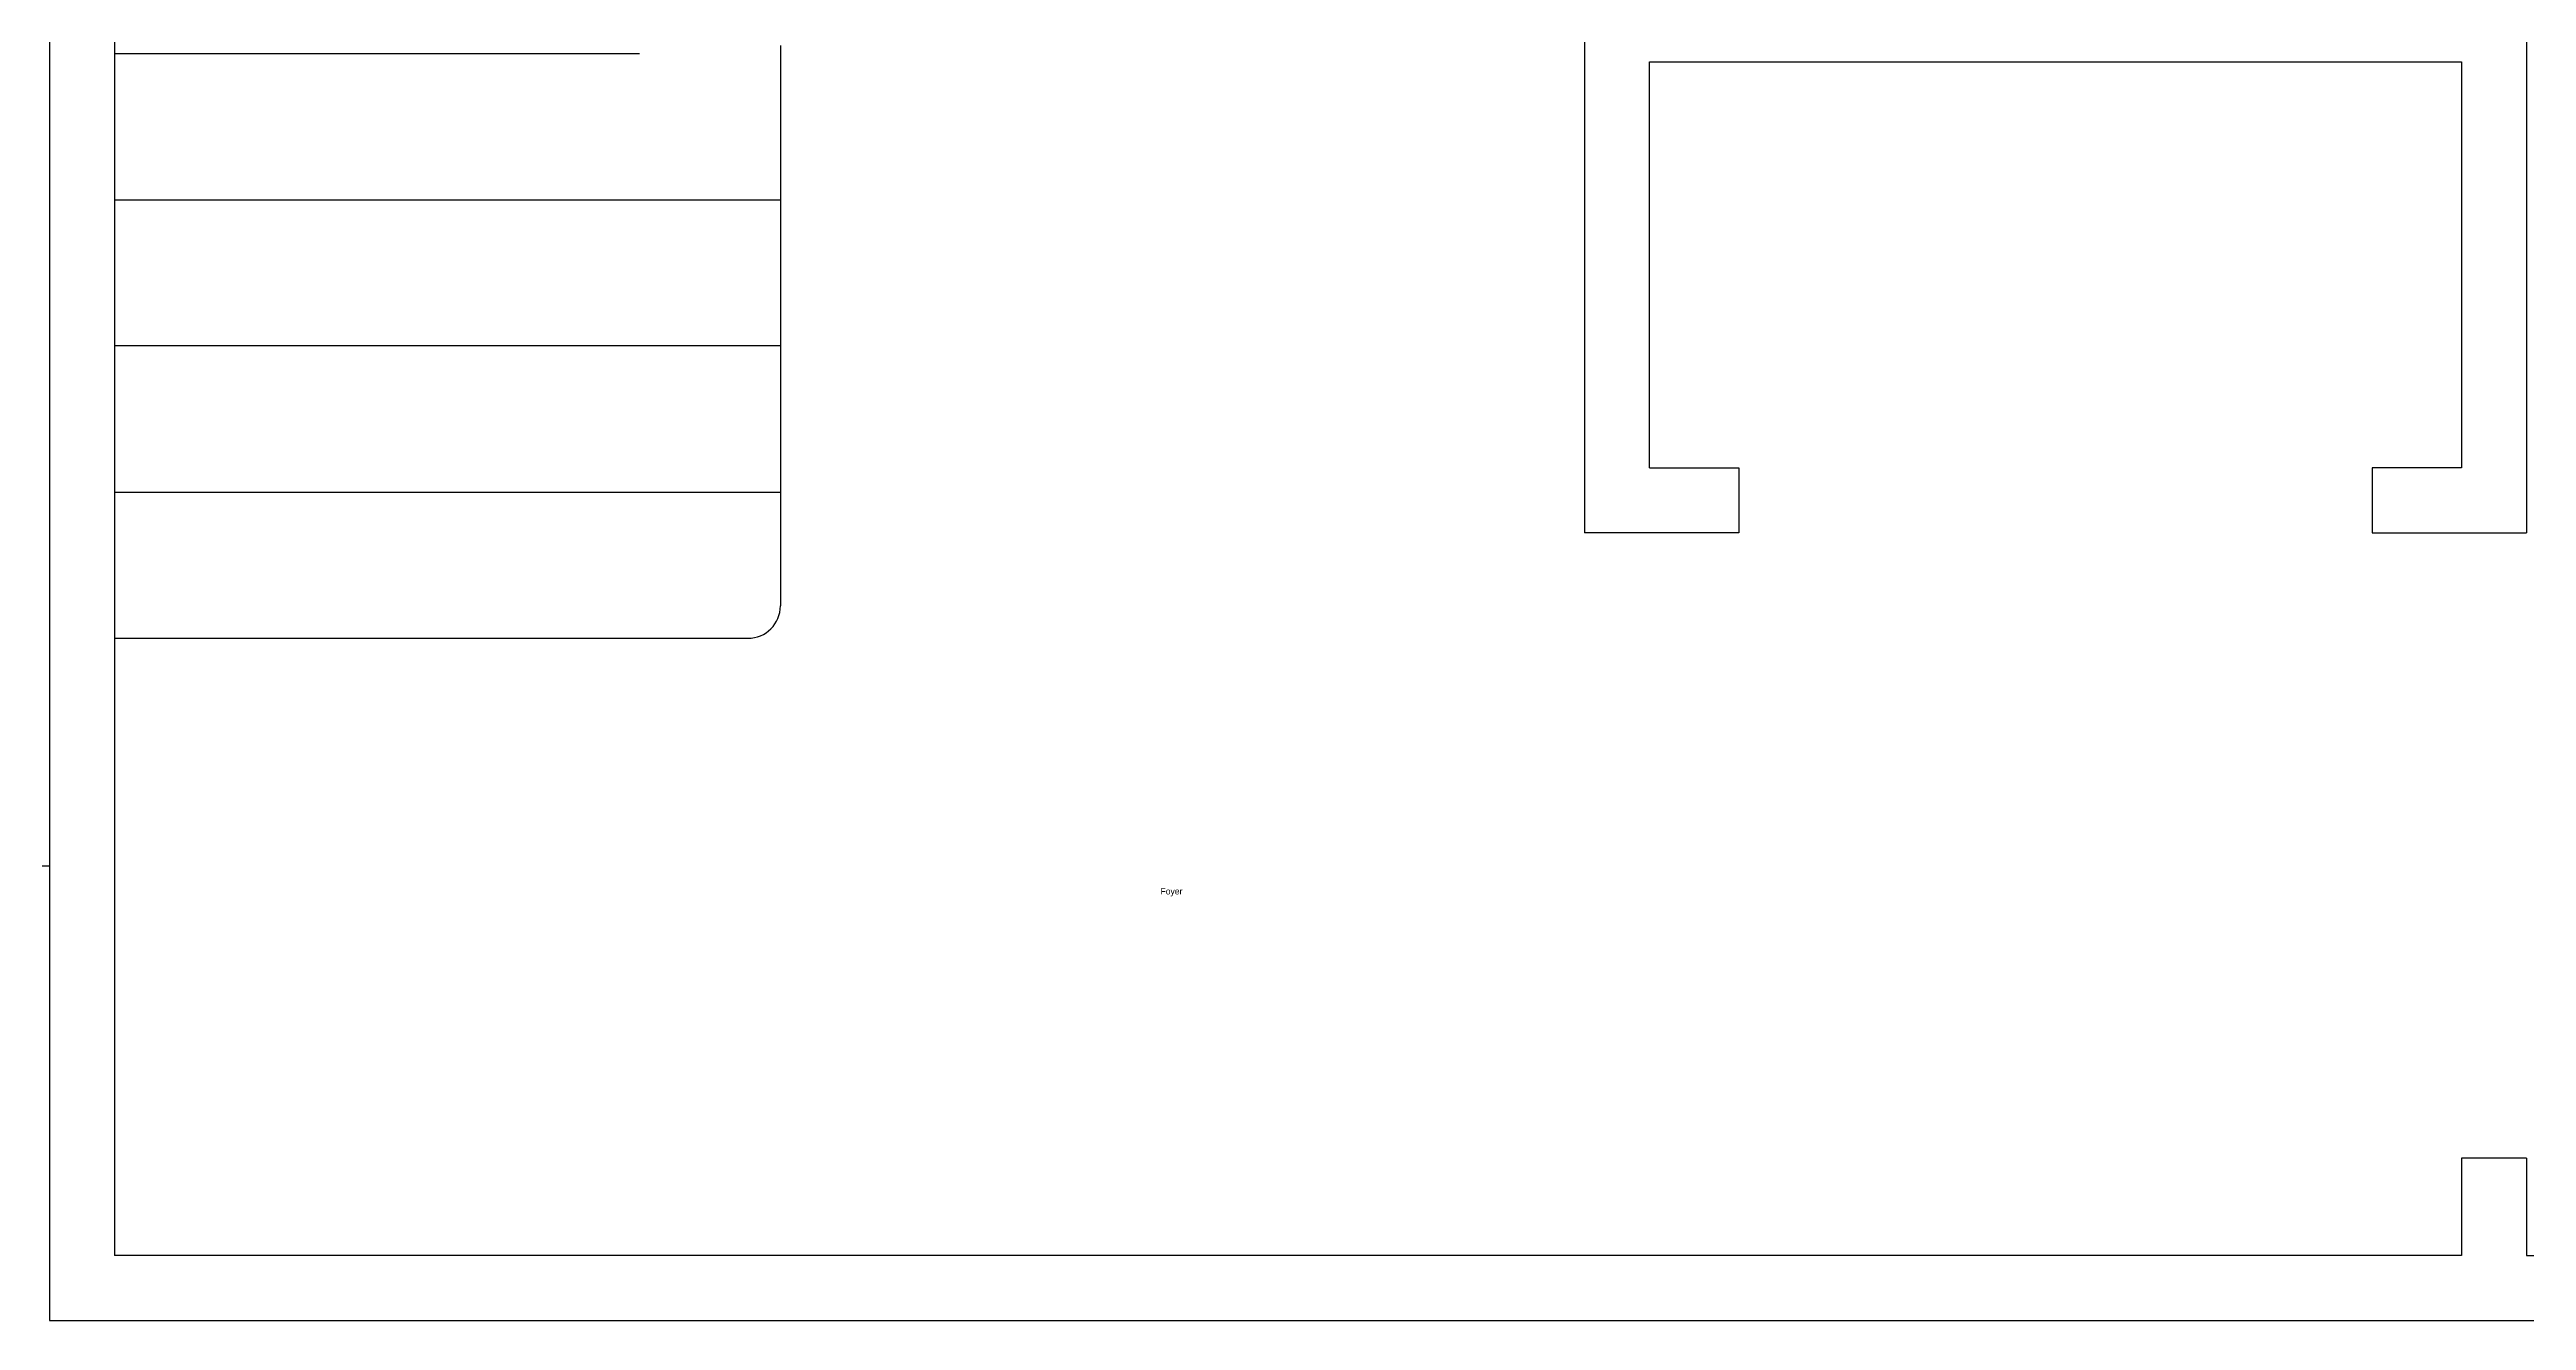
# Model space of a CAD drawing. Header units: millimetres. Extents: x 0 to 17678, y -610 to 14021.
# Drawn here: x 7315 to 11189, y -610 to 1378 of the extents above; entities that cross this region are included whole.
import ezdxf
from ezdxf.enums import TextEntityAlignment as Align

# ---------------------------------------------------------------- set-up
doc = ezdxf.new("R2010")
doc.units = ezdxf.units.MM

msp = doc.modelspace()

# ---------------------------------------------------------------- linework, layer by layer
for p, q in [((11188.7, 2997.2), (11188.7, 622.3)), ((11188.7, 2997.2), (11188.7, 622.3)), ((11188.7, 2997.2), (11188.7, 622.3)), ((7315.2, 2705.1), (7315.2, 101.6)), ((7315.2, 2705.1), (7315.2, -609.6)), ((7315.2, 2705.1), (7315.2, -609.6)), ((7416.8, 2705.1), (7416.8, 101.6)), ((7416.8, 2705.1), (7416.8, 101.6)), ((7416.8, 2705.1), (7416.8, 101.6)), ((9715.5, 2247.9), (9715.5, 622.3)), ((9715.5, 2247.9), (9715.5, 622.3)), ((9715.5, 2247.9), (9715.5, 622.3)), ((7416.8, 1371.6), (8237.8, 1371.6)), ((7416.8, 1371.6), (8237.8, 1371.6)), ((7416.8, 1371.6), (8237.8, 1371.6)), ((8458.2, 1384.3), (8458.2, 508)), ((8458.2, 1384.3), (8458.2, 508)), ((8458.2, 1384.3), (8458.2, 508)), ((9817.1, 1358.9), (11087.1, 1358.9)), ((9817.1, 723.9), (9817.1, 1358.9)), ((9817.1, 1358.9), (11087.1, 1358.9)), ((9817.1, 723.9), (9817.1, 1358.9)), ((9817.1, 1358.9), (11087.1, 1358.9)), ((9817.1, 723.9), (9817.1, 1358.9)), ((11087.1, 1358.9), (11087.1, 723.9)), ((11087.1, 1358.9), (11087.1, 723.9)), ((11087.1, 1358.9), (11087.1, 723.9)), ((7416.8, 1143), (8458.2, 1143)), ((7416.8, 1143), (8458.2, 1143)), ((7416.8, 1143), (8458.2, 1143)), ((8458.2, 914.4), (7416.8, 914.4)), ((8458.2, 914.4), (7416.8, 914.4)), ((8458.2, 914.4), (7416.8, 914.4)), ((9817.1, 723.9), (9956.8, 723.9)), ((9817.1, 723.9), (9956.8, 723.9)), ((9817.1, 723.9), (9956.8, 723.9)), ((9956.8, 723.9), (9956.8, 622.3)), ((9956.8, 723.9), (9956.8, 622.3)), ((9956.8, 723.9), (9956.8, 622.3)), ((11087.1, 723.9), (10947.4, 723.9)), ((10947.4, 723.9), (10947.4, 622.3)), ((11087.1, 723.9), (10947.4, 723.9)), ((10947.4, 723.9), (10947.4, 622.3)), ((11087.1, 723.9), (10947.4, 723.9)), ((10947.4, 723.9), (10947.4, 622.3)), ((7416.8, 685.8), (8458.2, 685.8)), ((7416.8, 685.8), (8458.2, 685.8)), ((7416.8, 685.8), (8458.2, 685.8)), ((9956.8, 622.3), (9715.5, 622.3)), ((9956.8, 622.3), (9715.5, 622.3)), ((9956.8, 622.3), (9715.5, 622.3)), ((10947.4, 622.3), (11188.7, 622.3)), ((10947.4, 622.3), (11188.7, 622.3)), ((10947.4, 622.3), (11188.7, 622.3)), ((7416.8, 457.2), (8407.4, 457.2)), ((7416.8, 457.2), (8407.4, 457.2)), ((7416.8, 457.2), (8407.4, 457.2)), ((101.6, 101.6), (7315.2, 101.6)), ((7416.8, 101.6), (7416.8, -508)), ((7416.8, 101.6), (7416.8, -508)), ((7416.8, 101.6), (7416.8, -508)), ((11188.7, -355.6), (11087.1, -355.6)), ((11087.1, -355.6), (11087.1, -508)), ((11188.7, -355.6), (11087.1, -355.6)), ((11087.1, -355.6), (11087.1, -508)), ((11188.7, -355.6), (11087.1, -355.6)), ((11087.1, -355.6), (11087.1, -508)), ((11188.7, -355.6), (11188.7, -508)), ((11087.1, -508), (7416.8, -508)), ((11087.1, -508), (7416.8, -508)), ((11087.1, -508), (7416.8, -508)), ((11188.7, -508), (17576.8, -508)), ((7315.2, -609.6), (11188.7, -609.6)), ((7315.2, -609.6), (11188.7, -609.6)), ((7315.2, -609.6), (17678.4, -609.6))]:
    msp.add_line(p, q)
msp.add_arc((8407.4, 508), 50.8, -90, 0)
msp.add_arc((8407.4, 508), 50.8, -90, 0)
msp.add_arc((8407.4, 508), 50.8, -90, 0)

# ---------------------------------------------------------------- texts
msp.add_text('Foyer', height=10).set_placement((9086.8, 61.6), align=Align.MIDDLE_RIGHT)

doc.saveas('drawing.dxf')
